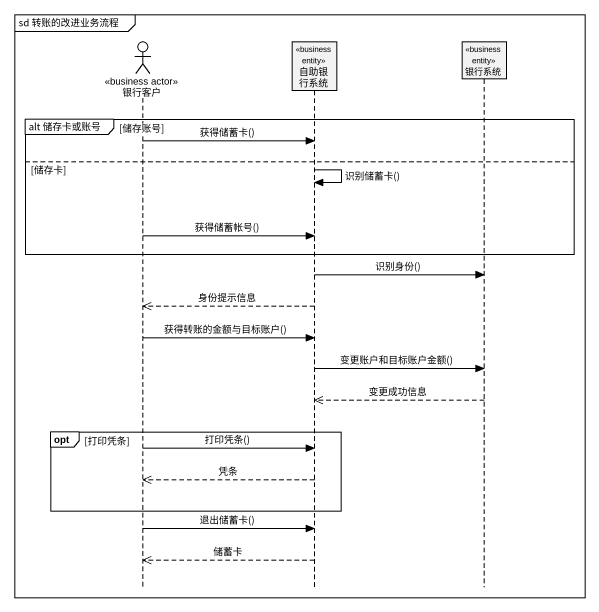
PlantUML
@startuml
mainframe sd 转账的改进业务流程
hide footbox
actor 银行客户 <<business actor>>
participant 自助银行系统 <<business entity>>
participant 银行系统 <<business entity>>

group alt 储存卡或账号 [储存账号]
  银行客户 -> 自助银行系统 : 获得储蓄卡()
else 储存卡
  自助银行系统 -> 自助银行系统 : 识别储蓄卡()
  银行客户 -> 自助银行系统 : 获得储蓄帐号()
end
自助银行系统 -> 银行系统 : 识别身份()
自助银行系统 -->> 银行客户 : 身份提示信息
银行客户 -> 自助银行系统 : 获得转账的金额与目标账户()
自助银行系统 -> 银行系统 : 变更账户和目标账户金额()
银行系统 -->> 自助银行系统 : 变更成功信息
opt 打印凭条
  银行客户 -> 自助银行系统 : 打印凭条()
  自助银行系统 -->> 银行客户 : 凭条
end
银行客户 -> 自助银行系统 : 退出储蓄卡()
自助银行系统 -->> 银行客户 : 储蓄卡
@enduml
